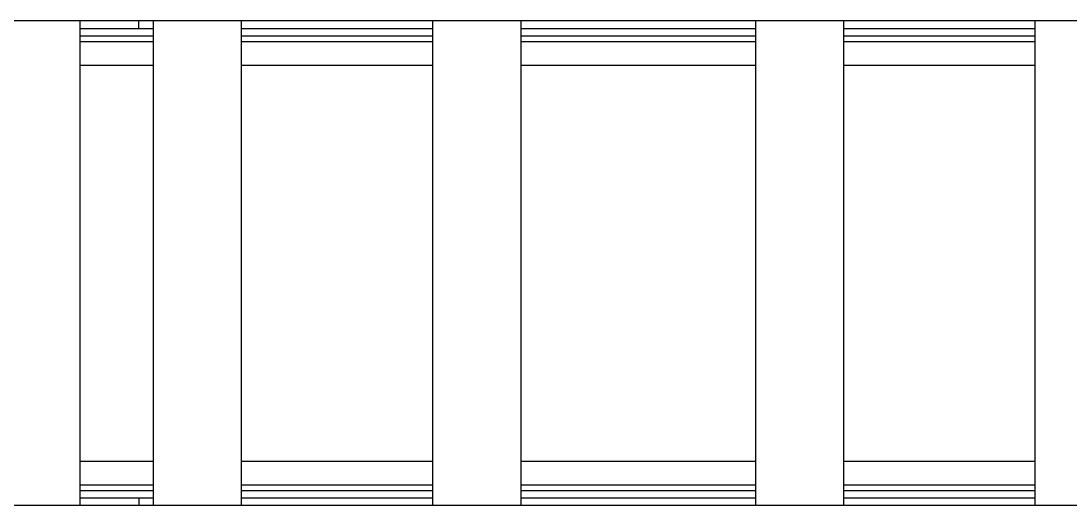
# Model space of a CAD drawing. Header units: inches. Extents: x -883 to 808, y -248 to 1051.
# Drawn here: x -270.7 to -261.77, y 867.32 to 871.44 of the extents above; entities that cross this region are included whole.
import ezdxf

# ---------------------------------------------------------------- set-up
doc = ezdxf.new("R2010")
doc.units = ezdxf.units.IN
doc.header["$MEASUREMENT"] = 0
doc.layers.get('0').update_dxf_attribs({"linetype": 'CONTINUOUS'})
doc.layers.add('EQUIPMENT - COMPRESSORS', color=41, linetype='CONTINUOUS')

# ---------------------------------------------------------------- blocks, each defined once
blk = doc.blocks.new('A$Cb802d3fd')
for p, q in [((82.0413, 31.1675), (82.0413, 18.6015)), ((86.1643, 18.6345), (86.1643, 31.1345)), ((82.0413, 28.2642), (86.1643, 28.2642)), ((82.1043, 26.6338), (82.1043, 28.2642)), ((82.1668, 26.6338), (82.1668, 28.2642)), ((82.2168, 26.6338), (82.2168, 28.2642)), ((82.4168, 26.6338), (82.4168, 28.2642)), ((85.7918, 26.6338), (85.7918, 28.2642)), ((85.9918, 26.6338), (85.9918, 28.2642)), ((86.0418, 26.6338), (86.0418, 28.2642)), ((86.1043, 26.6338), (86.1043, 28.2642)), ((82.0413, 26.6338), (86.1643, 26.6338)), ((82.0413, 25.8838), (86.1643, 25.8838)), ((82.1043, 23.8852), (82.1043, 25.8838)), ((82.1668, 23.8852), (82.1668, 25.8838)), ((82.2168, 23.8852), (82.2168, 25.8838)), ((82.4168, 23.8852), (82.4168, 25.8838)), ((85.7918, 23.8852), (85.7918, 25.8838)), ((85.9918, 23.8852), (85.9918, 25.8838)), ((86.0418, 23.8852), (86.0418, 25.8838)), ((86.1043, 23.8852), (86.1043, 25.8838)), ((82.0413, 23.8852), (86.1643, 23.8852)), ((82.0413, 23.1352), (86.1643, 23.1352)), ((82.1043, 21.5048), (82.1043, 23.1352)), ((82.1668, 21.5048), (82.1668, 23.1352)), ((82.2168, 21.5048), (82.2168, 23.1352)), ((82.4168, 21.5048), (82.4168, 23.1352)), ((85.7918, 21.5048), (85.7918, 23.1352)), ((85.9918, 21.5048), (85.9918, 23.1352)), ((86.0418, 21.5048), (86.0418, 23.1352)), ((86.1043, 21.5048), (86.1043, 23.1352)), ((82.0413, 21.5048), (86.1643, 21.5048)), ((82.0413, 20.7548), (86.1643, 20.7548)), ((82.1043, 20.1304), (82.1043, 20.7548)), ((82.1668, 20.1304), (82.1668, 20.7548)), ((82.2168, 20.1304), (82.2168, 20.7548)), ((82.4168, 20.1304), (82.4168, 20.7548)), ((85.7918, 20.1304), (85.7918, 20.7548)), ((85.9918, 20.1304), (85.9918, 20.7548)), ((86.0418, 20.1304), (86.0418, 20.7548)), ((86.1043, 20.1304), (86.1043, 20.7548)), ((82.1043, 20.6345), (82.0413, 20.6345)), ((86.1043, 20.6345), (86.1643, 20.6345)), ((82.0413, 20.1304), (86.1643, 20.1304))]:
    blk.add_line(p, q)

msp = doc.modelspace()

# ---------------------------------------------------------------- block references
at = {"layer": 'EQUIPMENT - COMPRESSORS', "rotation": 270}
msp.add_blockref('A$Cb802d3fd', (-290.33007, 953.48357), dxfattribs=at)

doc.saveas('drawing.dxf')
